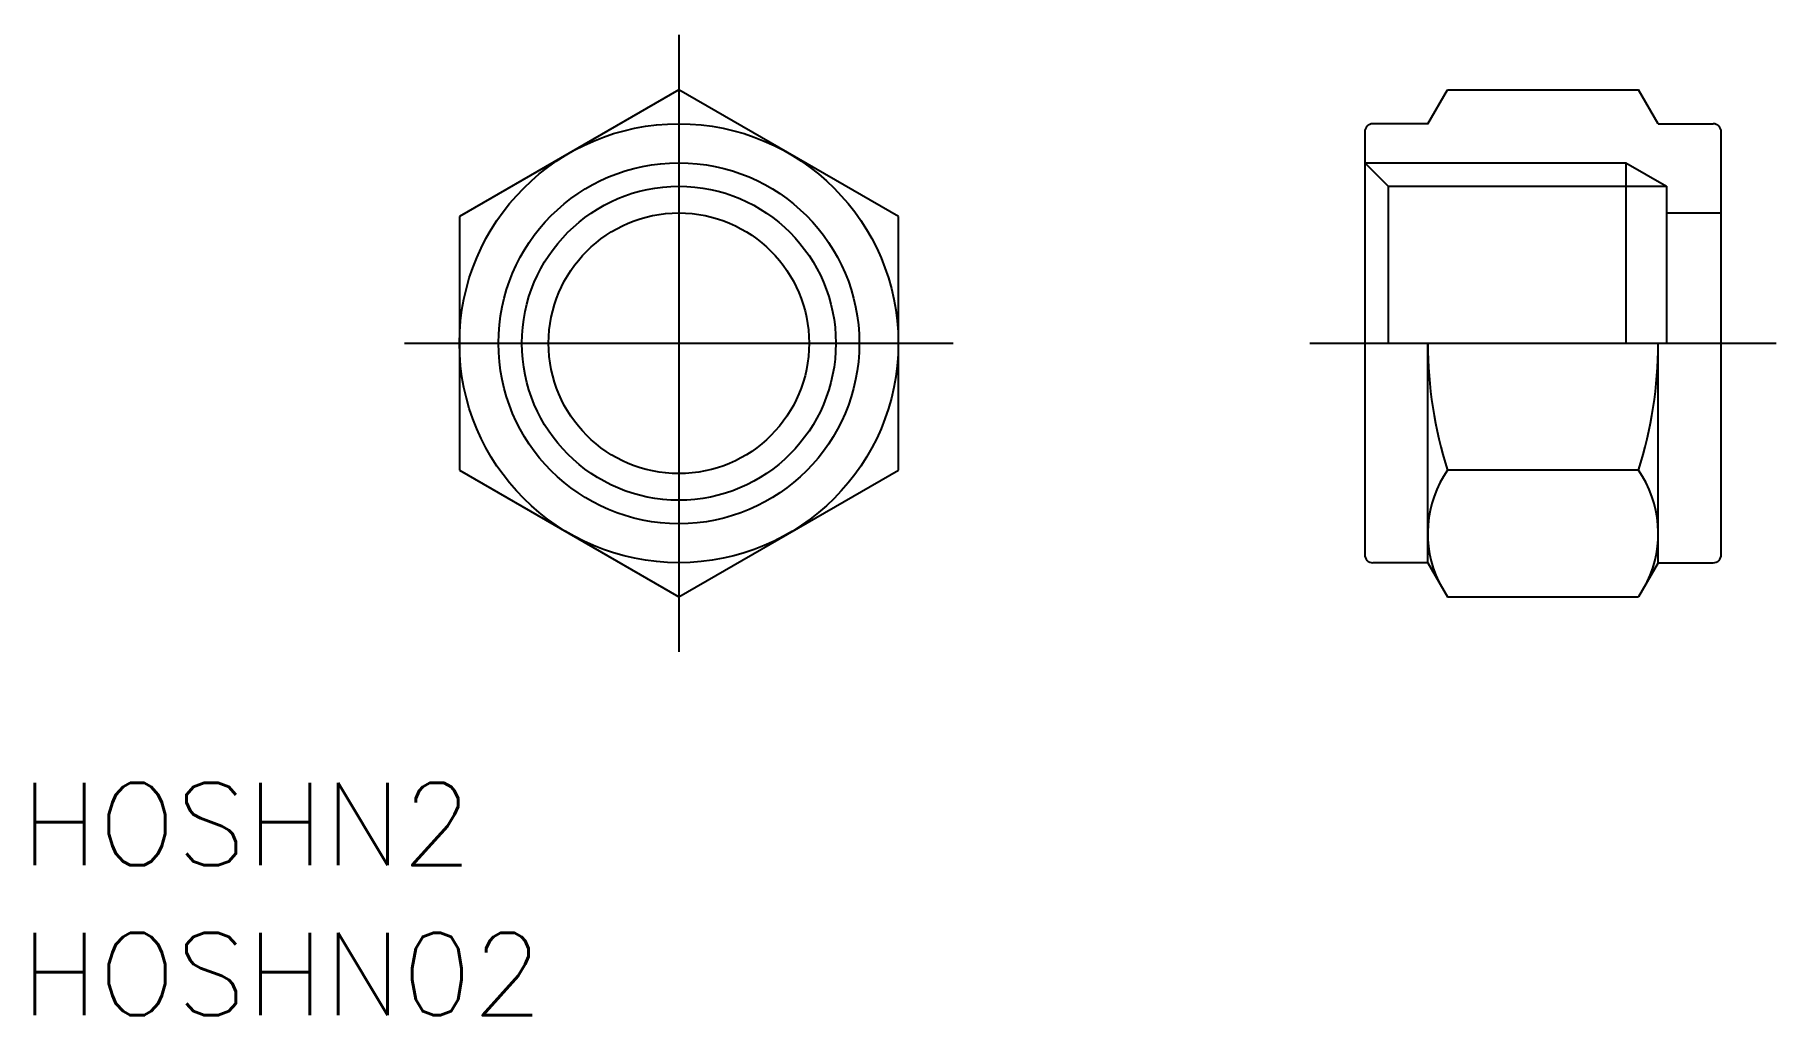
# Model space of a CAD drawing. Extents: x -23.5 to 40, y -24.5 to 11.2.
import ezdxf

# ---------------------------------------------------------------- set-up
doc = ezdxf.new("R2010")
doc.units = 0
doc.linetypes.add('CENTER', pattern=[50.8, 31.75, -6.35, 6.35, -6.35])
doc.layers.get('0').update_dxf_attribs({"linetype": 'CONTINUOUS'})
doc.layers.add('CENTER', color=1, linetype='CENTER')
doc.styles.get("Standard").update_dxf_attribs({"font": 'txt.shx', "height": 3, "bigfont": 'bigfont.shx'})

msp = doc.modelspace()

# ---------------------------------------------------------------- linework, layer by layer
at = {"color": 7, "linetype": 'CONTINUOUS'}
for p, q in [((0, 9.241), (-8.002, 4.621)), ((8.002, 4.621), (0, 9.241)), ((27.3, 8.001), (28.015, 9.241)), ((28.015, 9.241), (34.985, 9.241)), ((35.7, 8.001), (34.985, 9.241)), ((25, 7.701), (25, -7.696)), ((27.3, 8.001), (25.3, 8.001)), ((35.7, 8.001), (37.7, 8.001)), ((38, -7.696), (38, 7.701)), ((25, 6.58), (25.856, 5.724)), ((34.517, 6.58), (34.517, 0.001)), ((25.856, 5.724), (36, 5.724)), ((25.856, 5.724), (25.856, 0.001)), ((36, 5.724), (36, 0.001)), ((-8.002, 4.621), (-8.002, -4.619)), ((8.002, -4.619), (8.002, 4.621)), ((36, 4.751), (38, 4.751)), ((27.3, -7.999), (27.3, 0.001)), ((35.7, -7.999), (35.7, 0.001)), ((-8.002, -4.619), (0, -9.239)), ((0, -9.239), (8.002, -4.619)), ((34.985, -4.618), (28.015, -4.618)), ((27.3, -7.996), (25.3, -7.996)), ((27.3, -7.999), (28.015, -9.236)), ((35.7, -7.999), (34.985, -9.236)), ((35.7, -7.996), (37.7, -7.996)), ((28.015, -9.236), (34.985, -9.236))]:
    msp.add_line(p, q, dxfattribs=at)
at = {"color": 3, "linetype": 'CONTINUOUS'}
for p, q in [((25, 6.58), (34.517, 6.58)), ((34.517, 6.58), (36, 5.724))]:
    msp.add_line(p, q, dxfattribs=at)
at = {"color": 7, "linetype": 'CONTINUOUS'}
for radius in [7.999, 5.721, 4.749]:
    msp.add_circle((0, 0.002), radius, dxfattribs=at)
at = {"color": 3, "linetype": 'CONTINUOUS'}
msp.add_circle((0, 0.002), 6.577, dxfattribs=at)
at = {"color": 7, "linetype": 'CONTINUOUS'}
for centre, radius, start, end in [((25.3, 7.701), 0.3, 90, 180), ((37.7, 7.701), 0.3, 0, 90), ((42.585, 0.001), 15.285, 180, 197.58795), ((20.415, 0.001), 15.285, 342.41205, 0), ((31.389, -6.927), 4.089, 145.61575, 205.61575), ((31.611, -6.927), 4.089, 334.38425, 34.38425), ((25.3, -7.696), 0.3, 180, 270), ((37.7, -7.696), 0.3, 270, 0)]:
    msp.add_arc(centre, radius, start, end, dxfattribs=at)
at = {"layer": 'CENTER', "color": 1, "linetype": 'CENTER'}
for p, q in [((0, 11.241), (0, -11.239)), ((-10.002, 0.001), (10.002, 0.001)), ((23, 0.001), (40, 0.001))]:
    msp.add_line(p, q, dxfattribs=at)

# ---------------------------------------------------------------- texts
at = {"color": 7, "linetype": 'CONTINUOUS'}
for s, p in [('HOSHN2', (-23.992, -19.021)), ('HOSHN02', (-23.992, -24.482))]:
    msp.add_text(s, height=3, dxfattribs=at).set_placement(p)

doc.saveas('drawing.dxf')
